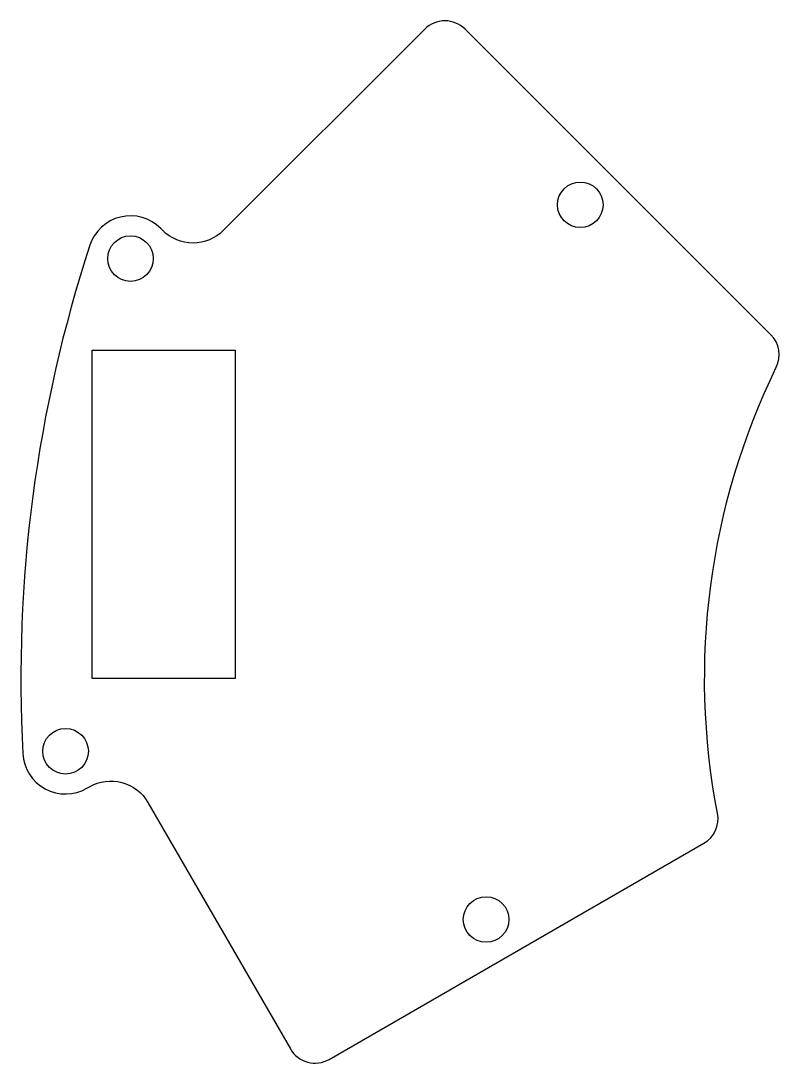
# Model space of a CAD drawing. Header units: millimetres. Extents: x -98 to -44.8, y -27 to 46.2.
import ezdxf

# ---------------------------------------------------------------- set-up
doc = ezdxf.new("R2010")
doc.units = ezdxf.units.MM
doc.layers.get('0').update_dxf_attribs({"linetype": 'CONTINUOUS'})

msp = doc.modelspace()

# ---------------------------------------------------------------- linework, layer by layer
msp.add_lwpolyline([(-79.081, -26.028, 0.414214), (-76.349, -26.76), (-50.059, -11.581, 0.319708), (-49.095, -9.47, -0.162125), (-44.971, 21.854, 0.319708), (-45.356, 24.142), (-66.822, 45.608, 0.414214), (-69.65, 45.608), (-83.792, 31.466, -0.414214), (-88.035, 31.466), (-88.184, 31.616, 0.559526), (-93.157, 30.426, 0.092656), (-97.858, -5.278, 0.559526), (-93.362, -7.715), (-93.179, -7.609, -0.414214), (-89.081, -8.707)], format="xyb", close=True)
msp.add_lwpolyline([(-82.95, 0), (-93, 0), (-93, 23.05), (-82.95, 23.05)], close=True)
for centre in [(-58.729, 33.273), (-90.306, 29.494), (-94.862, -5.117), (-65.34, -16.939)]:
    msp.add_circle(centre, 1.6)

doc.saveas('drawing.dxf')
